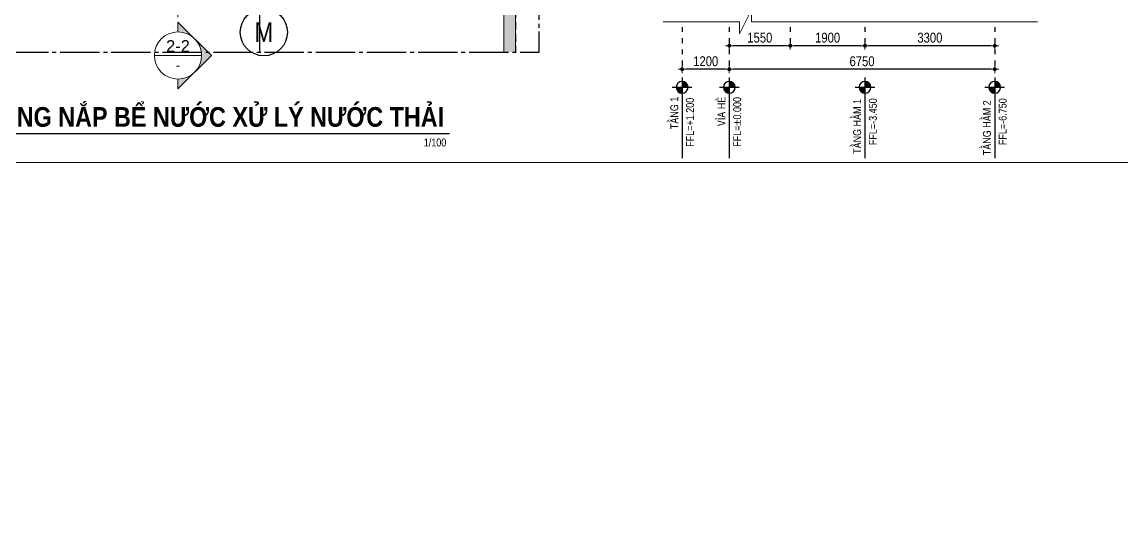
# Model space of a CAD drawing. Header units: millimetres. Extents: x -3021235 to -2791292, y 574414 to 656108.
# Drawn here: x -2932815 to -2904842, y 574414 to 587184 of the extents above; entities that cross this region are included whole.
import ezdxf
from ezdxf.enums import TextEntityAlignment as Align
from ezdxf.xclip import XClip

# ---------------------------------------------------------------- set-up
doc = ezdxf.new("R2010")
doc.units = ezdxf.units.MM
doc.header["$LTSCALE"] = 100
doc.header["$MEASUREMENT"] = 0
for name, pattern in [('$0$HIDDEN', [0.375, 0.25, -0.125]), ('A8-Chi tiet ramp doc$0$Grid Level$0$Center101', [13, 10, -1, 1, -1]), ('CHG_XX_Cot_Ham 1$0$MB_Luoi truc$0$HTT Hidden 21', [3, 2, -1]), ('CHG_XX_Luoi truc$0$MB_Luoi truc$0$Center101', [13, 10, -1, 1, -1]), ('HIDDEN5', [2.8375, 1.25, -1.5875])]:
    doc.linetypes.add(name, pattern=pattern)
doc.layers.get('0').update_dxf_attribs({"lineweight": 9})
doc.layers.get('Defpoints').update_dxf_attribs({"color": 254, "lineweight": 0})
for name, color, linetype, lineweight in [("'S_General_Dim_1", 1, 'Continuous', 18), ('CHG_XX_Cot_Ham 1$0$Ap0302_PC', 150, 'Continuous', 9), ('CHG_XX_Cot_Ham 1$0$Ap0311_H', 8, 'Continuous', 15), ('CHG_XX_Damsan_Ham 1$0$DBAO', 3, 'Continuous', 13), ('CHG_XX_Damsan_Ham 1$0$DGIONG', 4, 'Continuous', 13), ('Ghi chu ban ve', 3, 'Continuous', 20)]:
    doc.layers.add(name, color=color, linetype=linetype, lineweight=lineweight)
for name, color, linetype in [('A14-Chi Tiet Be Nuoc SH+PCCC$0$CHI TIET RAMP DOC$0$Title Line', 24, 'Continuous'), ('A14-Chi Tiet Be Nuoc SH+PCCC$0$CHI TIET RAMP DOC$0$Title Text', 1, 'Continuous'), ('A8-Chi tiet ramp doc$0$Grid Level$0$Podium Grid Line', 251, 'A8-Chi tiet ramp doc$0$Grid Level$0$Center101'), ('CHG_XX_Cot_Ham 1$0$MB_Cot ham$0$Concrete Line', 6, 'Continuous'), ('CHG_XX_Cot_Ham 1$0$mb_cot tang 1-3$0$Concrete Line', 6, 'Continuous'), ('CHG_XX_Luoi truc$0$Grid', 34, 'Continuous'), ('CHG_XX_Luoi truc$0$Grid Line', 251, 'CHG_XX_Luoi truc$0$MB_Luoi truc$0$Center101'), ('Ky hieu Truc', 1, 'Continuous'), ('Podium Level', 94, 'Continuous')]:
    doc.layers.add(name, color=color, linetype=linetype)
doc.styles.add('$0$Title Block Bold', font='VHELVEB_0.TTF')
doc.styles.add('A14-Chi Tiet Be Nuoc SH+PCCC$0$CHI TIET RAMP DOC$0$VNI-HelveC', font='VHELVCN_0.TTF')
doc.styles.add('ARIAL', font='ARIALN.TTF')
doc.styles.add('ArialB', font='arialbd.ttf')
doc.styles.add('CHG_XX_Luoi truc$0$MB_Luoi truc$0$Grid A-F$0$VNI-HelveCB', font='VHELVCB_0.TTF')
doc.styles.add('Grid Line 200$0$VNI-HelveCB', font='VHELVCB_0.TTF')
doc.styles.add('VNI-HelveC', font='VHELVCN_0.TTF')
doc.dimstyles.new('RHE_100', dxfattribs={"dimscale": 100, "dimtxt": 2.5, "dimasz": 1, "dimexe": 0, "dimexo": 0, "dimgap": 0.75, "dimtad": 1, "dimdec": 0, "dimrnd": 10, "dimzin": 9, "dimdsep": 46, "dimtxsty": 'ARIAL', "dimblk1": 'DIMDOT', "dimblk2": 'DIMDOT', "dimsah": 1, "dimcen": 2, "dimdle": 3, "dimclre": 8, "dimclrt": 2, "dimadec": 0, "dimazin": 0, "dimtfac": 1, "dimtdec": 0, "dimtix": 1, "dimtmove": 2, "dimatfit": 3, "dimldrblk": 'DIMPIJL', "dimfxl": 1, "dimtvp": 1.8, "dimtolj": 1, "dimtzin": 0, "dimarcsym": 0})

# ---------------------------------------------------------------- blocks, each defined once
blk = doc.blocks.new('A$C0075390C')
h = blk.add_hatch(color=1)
h.paths.add_polyline_path([(-150, 150), (-150, 0), (0, 0, 0.414214)])
h.paths.add_polyline_path([(-150, 0), (-300, 0, 0.414214), (-150, -150)])
at = {"color": 1}
for p, q in [((-400, 0), (1650, 0)), ((-150, 250), (-150, -250))]:
    blk.add_line(p, q, dxfattribs=at)
blk.add_circle((-150, 0), 150, dxfattribs=at)
at = {"color": 0, "linetype": 'ByBlock', "lineweight": -2, "style": 'VNI-HelveC'}
for tag, p in [('FLOOR', (106, 100)), ('ELEVATION', (106, -300))]:
    blk.add_attdef(tag, p, '', height=200, dxfattribs=at)
blk = doc.blocks.new('DIMDOT')
for p, q in [((1, 0), (-1, 0)), ((0, -1), (0, 1))]:
    blk.add_line(p, q)
at = {"const_width": 0.5}
blk.add_lwpolyline([(-0.25, 0, 1), (0.25, 0, 1)], format="xyb", close=True, dxfattribs=at)
blk = doc.blocks.new('*D175')
at = {"layer": "'S_General_Dim_1", "color": 8, "linetype": 'HIDDEN5', "lineweight": -2, "transparency": 16777216}
for p, q in [((-2911378, 587055), (-2911378, 586581)), ((-2908078, 587055), (-2908078, 586581))]:
    blk.add_line(p, q, dxfattribs=at)
at = {"layer": "'S_General_Dim_1", "color": 0, "lineweight": -2, "transparency": 16777216}
blk.add_line((-2908178, 586581), (-2911278, 586581), dxfattribs=at)
at = {"layer": 'Defpoints', "color": 0, "transparency": 16777216}
for p in [(-2911378, 587055), (-2908078, 587055), (-2911378, 586581)]:
    blk.add_point(p, dxfattribs=at)
at = {"layer": "'S_General_Dim_1", "color": 0, "lineweight": -2, "transparency": 16777216, "xscale": 100, "yscale": 100, "zscale": 100, "rotation": 180}
blk.add_blockref('DIMDOT', (-2911378, 586581), dxfattribs=at)
at = {"layer": "'S_General_Dim_1", "color": 0, "lineweight": -2, "transparency": 16777216, "xscale": 100, "yscale": 100, "zscale": 100}
blk.add_blockref('DIMDOT', (-2908078, 586581), dxfattribs=at)
at = {"layer": "'S_General_Dim_1", "color": 2, "transparency": 16777216, "insert": (-2909728, 586784), "char_height": 250, "attachment_point": 5, "style": 'ARIAL'}
blk.add_mtext('\\A1;3300', dxfattribs=at)
blk = doc.blocks.new('DIMPIJL')
at = {"linetype": 'ByBlock'}
blk.add_solid([(-2.5, 0.42), (-2.5, -0.42), (0, 0)], dxfattribs=at)
blk = doc.blocks.new('*D176')
at = {"layer": "'S_General_Dim_1", "color": 8, "linetype": 'HIDDEN5', "lineweight": -2, "transparency": 16777216}
for p, q in [((-2914828, 587055), (-2914828, 586581)), ((-2913278, 587055), (-2913278, 586581))]:
    blk.add_line(p, q, dxfattribs=at)
at = {"layer": "'S_General_Dim_1", "color": 0, "lineweight": -2, "transparency": 16777216}
blk.add_line((-2913378, 586581), (-2914728, 586581), dxfattribs=at)
at = {"layer": 'Defpoints', "color": 0, "transparency": 16777216}
for p in [(-2914828, 587055), (-2913278, 587055), (-2914828, 586581)]:
    blk.add_point(p, dxfattribs=at)
at = {"layer": "'S_General_Dim_1", "color": 0, "lineweight": -2, "transparency": 16777216, "xscale": 100, "yscale": 100, "zscale": 100, "rotation": 180}
blk.add_blockref('DIMDOT', (-2914828, 586581), dxfattribs=at)
at = {"layer": "'S_General_Dim_1", "color": 0, "lineweight": -2, "transparency": 16777216, "xscale": 100, "yscale": 100, "zscale": 100}
blk.add_blockref('DIMDOT', (-2913278, 586581), dxfattribs=at)
at = {"layer": "'S_General_Dim_1", "color": 2, "transparency": 16777216, "insert": (-2914053, 586784), "char_height": 250, "attachment_point": 5, "style": 'ARIAL'}
blk.add_mtext('\\A1;1550', dxfattribs=at)
blk = doc.blocks.new('*D177')
at = {"layer": "'S_General_Dim_1", "color": 8, "linetype": 'HIDDEN5', "lineweight": -2, "transparency": 16777216}
for p, q in [((-2916028, 587055), (-2916028, 585981)), ((-2914828, 587055), (-2914828, 585981))]:
    blk.add_line(p, q, dxfattribs=at)
at = {"layer": "'S_General_Dim_1", "color": 0, "lineweight": -2, "transparency": 16777216}
blk.add_line((-2914928, 585981), (-2915928, 585981), dxfattribs=at)
at = {"layer": 'Defpoints', "color": 0, "transparency": 16777216}
for p in [(-2916028, 587055), (-2914828, 587055), (-2916028, 585981)]:
    blk.add_point(p, dxfattribs=at)
at = {"layer": "'S_General_Dim_1", "color": 0, "lineweight": -2, "transparency": 16777216, "xscale": 100, "yscale": 100, "zscale": 100, "rotation": 180}
blk.add_blockref('DIMDOT', (-2916028, 585981), dxfattribs=at)
at = {"layer": "'S_General_Dim_1", "color": 0, "lineweight": -2, "transparency": 16777216, "xscale": 100, "yscale": 100, "zscale": 100}
blk.add_blockref('DIMDOT', (-2914828, 585981), dxfattribs=at)
at = {"layer": "'S_General_Dim_1", "color": 2, "transparency": 16777216, "insert": (-2915428, 586184), "char_height": 250, "attachment_point": 5, "style": 'ARIAL'}
blk.add_mtext('\\A1;1200', dxfattribs=at)
blk = doc.blocks.new('*D178')
at = {"layer": "'S_General_Dim_1", "color": 8, "linetype": 'HIDDEN5', "lineweight": -2, "transparency": 16777216}
for p, q in [((-2914828, 587055), (-2914828, 585981)), ((-2908078, 587055), (-2908078, 585981))]:
    blk.add_line(p, q, dxfattribs=at)
at = {"layer": "'S_General_Dim_1", "color": 0, "lineweight": -2, "transparency": 16777216}
blk.add_line((-2908178, 585981), (-2914728, 585981), dxfattribs=at)
at = {"layer": 'Defpoints', "color": 0, "transparency": 16777216}
for p in [(-2914828, 587055), (-2908078, 587055), (-2914828, 585981)]:
    blk.add_point(p, dxfattribs=at)
at = {"layer": "'S_General_Dim_1", "color": 0, "lineweight": -2, "transparency": 16777216, "xscale": 100, "yscale": 100, "zscale": 100, "rotation": 180}
blk.add_blockref('DIMDOT', (-2914828, 585981), dxfattribs=at)
at = {"layer": "'S_General_Dim_1", "color": 0, "lineweight": -2, "transparency": 16777216, "xscale": 100, "yscale": 100, "zscale": 100}
blk.add_blockref('DIMDOT', (-2908078, 585981), dxfattribs=at)
at = {"layer": "'S_General_Dim_1", "color": 2, "transparency": 16777216, "insert": (-2911453, 586184), "char_height": 250, "attachment_point": 5, "style": 'ARIAL'}
blk.add_mtext('\\A1;6750', dxfattribs=at)
blk = doc.blocks.new('*D185')
at = {"layer": "'S_General_Dim_1", "color": 8, "linetype": 'HIDDEN5', "lineweight": -2, "transparency": 16777216}
for p, q in [((-2913278, 587055), (-2913278, 586581)), ((-2911378, 587055), (-2911378, 586581))]:
    blk.add_line(p, q, dxfattribs=at)
at = {"layer": "'S_General_Dim_1", "color": 0, "lineweight": -2, "transparency": 16777216}
blk.add_line((-2911478, 586581), (-2913178, 586581), dxfattribs=at)
at = {"layer": 'Defpoints', "color": 0, "transparency": 16777216}
for p in [(-2913278, 587055), (-2911378, 587055), (-2913278, 586581)]:
    blk.add_point(p, dxfattribs=at)
at = {"layer": "'S_General_Dim_1", "color": 0, "lineweight": -2, "transparency": 16777216, "xscale": 100, "yscale": 100, "zscale": 100, "rotation": 180}
blk.add_blockref('DIMDOT', (-2913278, 586581), dxfattribs=at)
at = {"layer": "'S_General_Dim_1", "color": 0, "lineweight": -2, "transparency": 16777216, "xscale": 100, "yscale": 100, "zscale": 100}
blk.add_blockref('DIMDOT', (-2911378, 586581), dxfattribs=at)
at = {"layer": "'S_General_Dim_1", "color": 2, "transparency": 16777216, "insert": (-2912328, 586784), "char_height": 250, "attachment_point": 5, "style": 'ARIAL'}
blk.add_mtext('\\A1;1900', dxfattribs=at)
blk = doc.blocks.new('*U1206')
at = {"layer": 'CHG_XX_Luoi truc$0$Grid Line'}
blk.add_line((0, 0), (0, 608), dxfattribs=at)
at = {"layer": 'CHG_XX_Luoi truc$0$Grid', "lineweight": -2, "style": 'CHG_XX_Luoi truc$0$MB_Luoi truc$0$Grid A-F$0$VNI-HelveCB'}
for tag, p in [('GRIDSUB', (0, 617)), ('GRID', (0, -9))]:
    blk.add_attdef(tag, text='', height=5, dxfattribs=at).set_placement(p, align=Align.MIDDLE)
blk = doc.blocks.new('CHG_XX_Luoi truc')
at = {"layer": 'CHG_XX_Luoi truc$0$Grid', "xscale": 300, "yscale": 300, "zscale": 300}
blk.add_blockref('*U1206', (99550, -12747), dxfattribs=at)
blk = doc.blocks.new('CHG_XX_Cot_Ham 1')
at = {"layer": 'CHG_XX_Cot_Ham 1$0$Ap0311_H'}
h = blk.add_hatch(color=256, dxfattribs=at)
h.dxf.hatch_style = 1
h.paths.add_polyline_path([(99639.2, 163400), (-10900, 163400), (-10900, 85450), (-300, 85450), (-300, 84050), (32350, 84050), (32350, -9000), (103575.5, -9000), (106050, -6022), (106050, 158254.3)])
h.paths.add_polyline_path([(99533.7, 163100), (105750, 158110.4), (105750, 90450), (105650, 90450), (105650, 90450), (105750, 90450), (105750, 13850), (105750, 13825.9), (105750, -5913.6), (103434.7, -8700), (93600, -8700), (32650, -8700), (32650, 84350), (0, 84350), (0, 85750), (-10600, 85750), (-10600, 163100), (93600, 163100)], flags=16)
at = {"layer": 'CHG_XX_Cot_Ham 1$0$Ap0302_PC'}
blk.add_lwpolyline([(32350, 84050), (-300, 84050), (-300, 85450), (-10900, 85450), (-10900, 163400), (99639.2, 163400), (106050, 158254.3), (106050, -6022), (103575.5, -9000), (32350, -9000)], close=True, dxfattribs=at)
blk.add_lwpolyline([(105750, 90444), (105750, -5913.6), (103434.7, -8700), (32650, -8700), (32650, 84350), (0, 84350), (0, 85750), (-10600, 85750), (-10600, 163100), (99533.7, 163100), (105750, 158110.4), (105750, 127475.9)], dxfattribs=at)
at = {"layer": 'CHG_XX_Cot_Ham 1$0$MB_Cot ham$0$Concrete Line', "linetype": 'CHG_XX_Cot_Ham 1$0$MB_Luoi truc$0$HTT Hidden 21'}
blk.add_lwpolyline([(99639.2, 163400), (106050, 158254.3), (106050, -6022), (103575.5, -9000), (32350, -9000), (32350, 84050), (-300, 84050), (-300, 85450), (-10900, 85450), (-10900, 163400)], close=True, dxfattribs=at)
at = {"layer": 'CHG_XX_Cot_Ham 1$0$mb_cot tang 1-3$0$Concrete Line'}
blk.add_blockref('CHG_XX_Luoi truc', (0, 0), dxfattribs=at)
blk = doc.blocks.new('CHG_XX_Damsan_Ham 1', base_point=(3089256, -609981))
at = {"layer": 'CHG_XX_Damsan_Ham 1$0$DBAO'}
blk.add_lwpolyline([(-10900, 85450), (-10900, 163400), (99639, 163400), (106050, 158250), (106050, -6022), (103576, -9000), (32350, -9000), (32350, 84050), (-300, 84050), (-300, 85450), (-10900, 85450)], dxfattribs=at)
at = {"layer": 'CHG_XX_Damsan_Ham 1$0$DGIONG'}
blk.add_blockref('CHG_XX_Cot_Ham 1', (0, 0), dxfattribs=at)
blk = doc.blocks.new('gr1')
at = {"layer": 'Ky hieu Truc', "lineweight": -2}
blk.add_circle((100, -11914), 600, dxfattribs=at)
at = {"layer": 'Ky hieu Truc', "color": 3, "style": 'Grid Line 200$0$VNI-HelveCB'}
blk.add_text('M', height=500, dxfattribs=at).set_placement((100, -11914), align=Align.MIDDLE)
blk = doc.blocks.new('*U254')
h = blk.add_hatch(color=256)
edge = h.paths.add_edge_path()
edge.add_line((0, 600), (0, 849))
edge.add_line((0, 849), (849, 0))
edge.add_line((849, 0), (0, -849))
edge.add_line((0, -849), (0, -600))
edge.add_arc((0, 0), 600, 270, 450)
at = {"linetype": '$0$HIDDEN', "ltscale": 10}
blk.add_line((0, 600), (0, 53207), dxfattribs=at)
blk.add_line((-600, 0), (600, 0))
blk.add_lwpolyline([(0, 600), (0, 849), (849, 0), (0, -849), (0, -600, 1)], format="xyb", close=True)
blk.add_circle((0, 0), 600)
at = {"style": '$0$Title Block Bold', "flags": 8}
blk.add_attdef('VIEWNUMBER', text='', height=300, dxfattribs=at).set_placement((0, 0), align=Align.BOTTOM_CENTER)
blk.add_attdef('DRAWINGREFERENCE', text='', height=250, dxfattribs=at).set_placement((0, -120), align=Align.TOP_CENTER)

msp = doc.modelspace()

# ---------------------------------------------------------------- linework, layer by layer
at = {"layer": "'S_General_Dim_1"}
msp.add_lwpolyline([(-2906986.7, 587186.8), (-2914263.1, 587186.8), (-2914263.1, 587489), (-2914565.3, 586884.6), (-2914565.3, 587186.8), (-2916508.6, 587186.8)], dxfattribs=at)
at = {"layer": 'A14-Chi Tiet Be Nuoc SH+PCCC$0$CHI TIET RAMP DOC$0$Title Line', "linetype": 'ByBlock', "lineweight": -2}
msp.add_line((-2935365.3, 584345.3), (-2921943.2, 584345.3), dxfattribs=at)
at = {"layer": 'Defpoints'}
msp.add_lwpolyline([(-2954034.9, 583607.5), (-2886834.9, 583607.5), (-2886834.9, 639807.5), (-2954034.9, 639807.5)], close=True, dxfattribs=at)

# ---------------------------------------------------------------- block references
at = {"layer": 'A8-Chi tiet ramp doc$0$Grid Level$0$Podium Grid Line'}
ref = msp.add_blockref('CHG_XX_Damsan_Ham 1', (62941.5, -98770.6), dxfattribs=at)
XClip(ref).set_block_clipping_path([(93170.3433262068, 75208.4113567047), (106650.0424245549, 128471.1150953922)])
at = {"layer": 'Ghi chu ban ve'}
ref = msp.add_blockref('*U254', (-2928848.8, 586331.7), dxfattribs=at)
ref.add_attrib('VIEWNUMBER', '2-2', dxfattribs={"layer": '0', "height": 300, "style": '$0$Title Block Bold'}).set_placement((-2928848.8, 586331.7), align=Align.BOTTOM_CENTER)
ref.add_attrib('DRAWINGREFERENCE', '-', dxfattribs={"layer": '0', "height": 250, "style": '$0$Title Block Bold'}).set_placement((-2928848.8, 586211.7), align=Align.TOP_CENTER)
at = {"layer": 'Ky hieu Truc'}
msp.add_blockref('gr1', (-2926764.5, 598836.8), dxfattribs=at)
at = {"layer": 'Podium Level'}
ref = msp.add_blockref('A$C0075390C', (-2916028, 585372.5), dxfattribs=dict(at, xscale=-1, rotation=90))
ref.add_attrib('ELEVATION', 'FFL=+1.200', (-2915728, 584007.6), dxfattribs={"layer": '0', "color": 0, "linetype": 'ByBlock', "lineweight": -2, "height": 200, "rotation": 90, "style": 'VNI-HelveC'})
ref.add_attrib('FLOOR', 'TAÀNG 1', (-2916128, 584457.8), dxfattribs={"layer": '0', "color": 0, "linetype": 'ByBlock', "lineweight": -2, "height": 200, "rotation": 90, "style": 'VNI-HelveC'})
ref = msp.add_blockref('A$C0075390C', (-2914828, 585372.5), dxfattribs=dict(at, xscale=-1, rotation=90))
ref.add_attrib('ELEVATION', 'FFL=%%P0.000', (-2914528, 584007.6), dxfattribs={"layer": '0', "color": 0, "linetype": 'ByBlock', "lineweight": -2, "height": 200, "rotation": 90, "style": 'VNI-HelveC'})
ref.add_attrib('FLOOR', 'VÆA HEØ', (-2914928, 584533.5), dxfattribs={"layer": '0', "color": 0, "linetype": 'ByBlock', "lineweight": -2, "height": 200, "rotation": 90, "style": 'VNI-HelveC'})
ref = msp.add_blockref('A$C0075390C', (-2911378, 585372.5), dxfattribs=dict(at, xscale=-1, rotation=90))
ref.add_attrib('ELEVATION', 'FFL=-3.450', (-2911078, 584051.4), dxfattribs={"layer": '0', "color": 0, "linetype": 'ByBlock', "lineweight": -2, "height": 200, "rotation": 90, "style": 'VNI-HelveC'})
ref.add_attrib('FLOOR', 'TAÀNG HAÀM 1', (-2911478, 583829), dxfattribs={"layer": '0', "color": 0, "linetype": 'ByBlock', "lineweight": -2, "height": 200, "rotation": 90, "style": 'VNI-HelveC'})
ref = msp.add_blockref('A$C0075390C', (-2908078, 585372.5), dxfattribs=dict(at, xscale=-1, rotation=90))
ref.add_attrib('ELEVATION', 'FFL=-6.750', (-2907778, 584051.4), dxfattribs={"layer": '0', "color": 0, "linetype": 'ByBlock', "lineweight": -2, "height": 200, "rotation": 90, "style": 'VNI-HelveC'})
ref.add_attrib('FLOOR', 'TAÀNG HAÀM 2', (-2908178, 583794.3), dxfattribs={"layer": '0', "color": 0, "linetype": 'ByBlock', "lineweight": -2, "height": 200, "rotation": 90, "style": 'VNI-HelveC'})

# ---------------------------------------------------------------- texts
at = {"layer": 'A14-Chi Tiet Be Nuoc SH+PCCC$0$CHI TIET RAMP DOC$0$Title Text', "linetype": 'ByBlock', "style": 'ArialB', "width": 0.85}
msp.add_text('MẶT BẰNG NẮP BỂ NƯỚC XỬ LÝ NƯỚC THẢI', height=500, dxfattribs=at).set_placement((-2935257.1, 584518.8))
at = {"layer": 'A14-Chi Tiet Be Nuoc SH+PCCC$0$CHI TIET RAMP DOC$0$Title Text', "linetype": 'ByBlock', "style": 'A14-Chi Tiet Be Nuoc SH+PCCC$0$CHI TIET RAMP DOC$0$VNI-HelveC'}
msp.add_text('1/100', height=200, dxfattribs=at).set_placement((-2922024.4, 584218.8), align=Align.TOP_RIGHT)

# ---------------------------------------------------------------- dimensions: what is measured, and where the dimension line sits
at = {"layer": "'S_General_Dim_1"}
for base, p1, p2, picture, middle in [((-2916028, 585981.2), (-2914828, 587054.5), (-2916028, 587054.5), '*D177', (-2915428, 586183.8)), ((-2914828, 586581.2), (-2913278, 587054.5), (-2914828, 587054.5), '*D176', (-2914053, 586783.8)), ((-2914828, 585981.2), (-2908078, 587054.5), (-2914828, 587054.5), '*D178', (-2911453, 586183.8)), ((-2913278, 586581.2), (-2911378, 587054.5), (-2913278, 587054.5), '*D185', (-2912328, 586783.8)), ((-2911378, 586581.2), (-2908078, 587054.5), (-2911378, 587054.5), '*D175', (-2909728, 586783.8))]:
    dim = msp.add_linear_dim(base=base, p1=p1, p2=p2, angle=180, dimstyle='RHE_100', dxfattribs=at)
    dim.commit()
    dim.dimension.update_dxf_attribs({"geometry": picture, "text_midpoint": middle})

doc.saveas('drawing.dxf')
